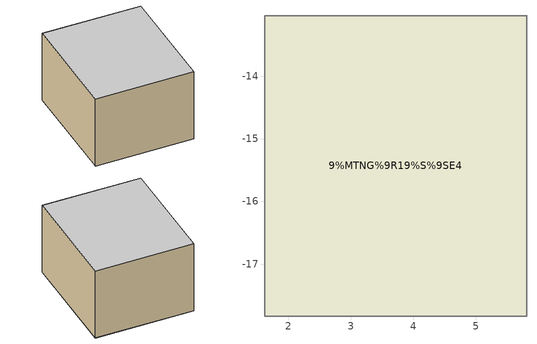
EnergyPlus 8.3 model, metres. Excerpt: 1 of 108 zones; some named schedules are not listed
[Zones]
9%MTNG%9R19%S%9SE4
 floor to OHUSupplyPlenum%OHU9 (Project Internal Floor): 5.82,-17.83 1.62,-17.83 1.62,-13.03 5.82,-13.03 z34.68
 wall to 9%MTNG%9R20%S%9SE4 (Project Partition): 5.82,-17.83 5.82,-13.03 z34.68:37.85
 wall to 9%Corridor%000%S%NONE (Project Partition): 5.82,-13.03 1.62,-13.03 1.62,-17.83 5.82,-17.83 z34.68:37.85
 ceiling to OHUReturnPlenum%OHU9 (Project Internal Floor): 1.62,-17.83 5.82,-17.83 5.82,-13.03 1.62,-13.03 z37.85
[Coil:Heating:DX:VariableRefrigerantFlow] Availability Schedule=VRFAvailSched; Gross Rated Total Cooling Capacity=autosize; Rated Air Flow Rate=autosize
Name | Cooling Capacity Ratio Modifier Function of Temperature Curve | Cooling Capacity Modifier Curve Function of Flow Fraction
9%MTNG%34910W%SE%9SE1 VRF DX Heating Coil; 9%MTNG%34910W%SE%9SE1 VRF DX Heating Coil; 9%MTNG%34910W%SE%9SE1 VRF DX Heating Coil | 9%MTNG%34910W%SE%9SE1 VRFTUHeatCapFT | 9%MTNG%34910W%SE%9SE1 VRFACCoolCapFFF
9%MTNG%9B111%SE%9SE1 VRF DX Heating Coil; 9%MTNG%9B111%SE%9SE1 VRF DX Heating Coil; 9%MTNG%9B111%SE%9SE1 VRF DX Heating Coil | 9%MTNG%9B111%SE%9SE1 VRFTUHeatCapFT | 9%MTNG%9B111%SE%9SE1 VRFACCoolCapFFF
9%MTNG%9B112%SE%9SE1 VRF DX Heating Coil; 9%MTNG%9B112%SE%9SE1 VRF DX Heating Coil | 9%MTNG%9B112%SE%9SE1 VRFTUHeatCapFT | 9%MTNG%9B112%SE%9SE1 VRFACCoolCapFFF
9%MTNG%9B9%SE%9SE1 VRF DX Heating Coil; 9%MTNG%9B9%SE%9SE1 VRF DX Heating Coil | 9%MTNG%9B9%SE%9SE1 VRFTUHeatCapFT | 9%MTNG%9B9%SE%9SE1 VRFACCoolCapFFF
9%MTNG%34910N%SE%9SE1 VRF DX Heating Coil; 9%MTNG%34910N%SE%9SE1 VRF DX Heating Coil | 9%MTNG%34910N%SE%9SE1 VRFTUHeatCapFT | 9%MTNG%34910N%SE%9SE1 VRFACCoolCapFFF
9%OA%9R10%W%9W2 VRF DX Heating Coil; 9%OA%9R10%W%9W2 VRF DX Heating Coil | 9%OA%9R10%W%9W2 VRFTUHeatCapFT | 9%OA%9R10%W%9W2 VRFACCoolCapFFF
9%A%9B10%SE%9SE1 VRF DX Heating Coil; 9%A%9B10%SE%9SE1 VRF DX Heating Coil | 9%A%9B10%SE%9SE1 VRFTUHeatCapFT | 9%A%9B10%SE%9SE1 VRFACCoolCapFFF
9%OFFICE%5623%W%9W2 VRF DX Heating Coil | 9%OFFICE%5623%W%9W2 VRFTUHeatCapFT | 9%OFFICE%5623%W%9W2 VRFACCoolCapFFF
9%OA%9R11%W%9W2 VRF DX Heating Coil | 9%OA%9R11%W%9W2 VRFTUHeatCapFT | 9%OA%9R11%W%9W2 VRFACCoolCapFFF
9%OFFICE%4523%W%9W2 VRF DX Heating Coil | 9%OFFICE%4523%W%9W2 VRFTUHeatCapFT | 9%OFFICE%4523%W%9W2 VRFACCoolCapFFF
9%ISROOM%9R13%W%9W2 VRF DX Heating Coil | 9%ISROOM%9R13%W%9W2 VRFTUHeatCapFT | 9%ISROOM%9R13%W%9W2 VRFACCoolCapFFF
9%MTNG%9R9%W%9W2 VRF DX Heating Coil | 9%MTNG%9R9%W%9W2 VRFTUHeatCapFT | 9%MTNG%9R9%W%9W2 VRFACCoolCapFFF
9%ISROOM%9R12%W%9W2 VRF DX Heating Coil | 9%ISROOM%9R12%W%9W2 VRFTUHeatCapFT | 9%ISROOM%9R12%W%9W2 VRFACCoolCapFFF
9%ISROOM%9R14%W%9W2 VRF DX Heating Coil | 9%ISROOM%9R14%W%9W2 VRFTUHeatCapFT | 9%ISROOM%9R14%W%9W2 VRFACCoolCapFFF
9%OFFICE%6723%W%9W2 VRF DX Heating Coil | 9%OFFICE%6723%W%9W2 VRFTUHeatCapFT | 9%OFFICE%6723%W%9W2 VRFACCoolCapFFF
[Curve:Linear] Minimum Value of x=1; Maximum Value of x=1.5; Minimum Curve Output=1; Input Unit Type for X=Dimensionless; Output Unit Type=Dimensionless
Name | Coefficient1 Constant | Coefficient2 x | Maximum Curve Output
9IS1 CoolingCombRatio; 9S1 CoolingCombRatio; 9NE3 CoolingCombRatio; 9S2 CoolingCombRatio; 9NE2 CoolingCombRatio; 9SW1 CoolingCombRatio; 9NE1 CoolingCombRatio; 9SE4 CoolingCombRatio; 9SE2 CoolingCombRatio; 9SE3 CoolingCombRatio; 9N1 CoolingCombRatio; 9W1 CoolingCombRatio; 9SE1 CoolingCombRatio; 9NW1 CoolingCombRatio; 9E1 CoolingCombRatio; 9NW3 CoolingCombRatio; 9NW2 CoolingCombRatio; 9SW3 CoolingCombRatio; 9SW2 CoolingCombRatio; 9N2 CoolingCombRatio; 9W2 CoolingCombRatio; 9NE4 CoolingCombRatio | 0.618055 | 0.381945 | 1.2
9IS1 HeatingCombRatio; 9S1 HeatingCombRatio; 9NE3 HeatingCombRatio; 9S2 HeatingCombRatio; 9NE2 HeatingCombRatio; 9SW1 HeatingCombRatio; 9NE1 HeatingCombRatio; 9SE4 HeatingCombRatio; 9SE2 HeatingCombRatio; 9SE3 HeatingCombRatio; 9N1 HeatingCombRatio; 9W1 HeatingCombRatio; 9SE1 HeatingCombRatio; 9NW1 HeatingCombRatio; 9E1 HeatingCombRatio; 9NW3 HeatingCombRatio; 9NW2 HeatingCombRatio; 9SW3 HeatingCombRatio; 9SW2 HeatingCombRatio; 9N2 HeatingCombRatio; 9W2 HeatingCombRatio; 9NE4 HeatingCombRatio | 0.96034 | 0.03966 | 1.023
[Curve:Quadratic]
Name | Coefficient1 Constant | Coefficient2 x | Coefficient3 x**2 | Minimum Value of x | Maximum Value of x | Input Unit Type for X | Output Unit Type | Minimum Curve Output | Maximum Curve Output
9%MTNG%9B112%SE%9SE1 VRFACCoolCapFFF; 9%OFFICE%5623%W%9W2 VRFACCoolCapFFF; 9%MTNG%9B9%SE%9SE1 VRFACCoolCapFFF; 9%OA%9R11%W%9W2 VRFACCoolCapFFF; 9%MTNG%34910N%SE%9SE1 VRFACCoolCapFFF; 9%OFFICE%4523%W%9W2 VRFACCoolCapFFF; 9%A%9B10%SE%9SE1 VRFACCoolCapFFF; 9%ISROOM%9R13%W%9W2 VRFACCoolCapFFF; 9%OFFICE%8967%N%9N2 VRFACCoolCapFFF; 9%MTNG%9R9%W%9W2 VRFACCoolCapFFF; 9%MTNG%9R4%N%9N2 VRFACCoolCapFFF; 9%ISROOM%9R12%W%9W2 VRFACCoolCapFFF; 9%OFFICE%8945%N%9N2 VRFACCoolCapFFF; 9%ISROOM%9R14%W%9W2 VRFACCoolCapFFF; 9%OFFICE%8956%N%9N2 VRFACCoolCapFFF; 9%OFFICE%6723%W%9W2 VRFACCoolCapFFF; 9%MTNG%9R8%N%9N2 VRFACCoolCapFFF; 9%OA%9R10%W%9W2 VRFACCoolCapFFF; 9%MTNG%9R7%N%9N2 VRFACCoolCapFFF; 9%OFFICE%5623%W%9W2 VRFACCoolCapFFF; 9%OFFICE%8934%NW%9NW3 VRFACCoolCapFFF; 9%OFFICE%7834%NW%9NW3 VRFACCoolCapFFF; 9%OFFICE%89232%NW%9NW3 VRFACCoolCapFFF; 9%OFFICE%89231%NW%9NW3 VRFACCoolCapFFF; 9%OFFICE%8934%NW%9NW3 VRFACCoolCapFFF; 9%OFFICE%7834%NW%9NW3 VRFACCoolCapFFF; 9%OFFICE%89232%NW%9NW3 VRFACCoolCapFFF; 9%OFFICE%89231%NW%9NW3 VRFACCoolCapFFF; 9%OFFICE%91034%NW%9NW2 VRFACCoolCapFFF; 9%OFFICE%91023%NW%9NW2 VRFACCoolCapFFF; 9%OFFICE%8967%N%9N2 VRFACCoolCapFFF; 9%OA%9R11%W%9W2 VRFACCoolCapFFF; 9%MTNG%9R4%N%9N2 VRFACCoolCapFFF; 9%HALL%6779%NONE%9E1 VRFACCoolCapFFF; 9%OFFICE%4523%W%9W2 VRFACCoolCapFFF; 9%OFFICE%8945%N%9N2 VRFACCoolCapFFF; 9%HALL%4579%NONE%9E1 VRFACCoolCapFFF; 9%ISROOM%9R13%W%9W2 VRFACCoolCapFFF; 9%OFFICE%8956%N%9N2 VRFACCoolCapFFF; 9%HALL%6779%NONE%9E1 VRFACCoolCapFFF; 9%MTNG%9R9%W%9W2 VRFACCoolCapFFF; 9%MTNG%9R8%N%9N2 VRFACCoolCapFFF; 9%HALL%4579%NONE%9E1 VRFACCoolCapFFF; 9%ISROOM%9R12%W%9W2 VRFACCoolCapFFF; 9%MTNG%9R7%N%9N2 VRFACCoolCapFFF; 9%HALL%6779%NONE%9E1 VRFACCoolCapFFF; 9%ISROOM%9R14%W%9W2 VRFACCoolCapFFF; 9%OFFICE%8967%N%9N2 VRFACCoolCapFFF; 9%HALL%4579%NONE%9E1 VRFACCoolCapFFF; 9%IS%6745%IS%9IS1 VRFACCoolCapFFF; 9%MTNG%9R4%N%9N2 VRFACCoolCapFFF; 9%OFFICE%8934%NW%9NW3 VRFACCoolCapFFF; 9%IS%6756%IS%9IS1 VRFACCoolCapFFF; 9%OFFICE%8945%N%9N2 VRFACCoolCapFFF; 9%OFFICE%7834%NW%9NW3 VRFACCoolCapFFF; 9%IS%5656%IS%9IS1 VRFACCoolCapFFF; 9%OFFICE%8956%N%9N2 VRFACCoolCapFFF; 9%OFFICE%89232%NW%9NW3 VRFACCoolCapFFF; 9%IS%4556%IS%9IS1 VRFACCoolCapFFF; 9%OFFICE%89231%NW%9NW3 VRFACCoolCapFFF; 9%OFFICE%91034%NW%9NW2 VRFACCoolCapFFF; 9%OFFICE%91023%NW%9NW2 VRFACCoolCapFFF; 9%OFFICE%91034%NW%9NW2 VRFACCoolCapFFF; 9%OFFICE%91023%NW%9NW2 VRFACCoolCapFFF; 9%OFFICE%3423%SW%9SW3 VRFACCoolCapFFF; 9%MTNG%9R16%SW%9SW3 VRFACCoolCapFFF; 9%MTNG%9R15%SW%9SW3 VRFACCoolCapFFF; 9%OFFICE%2323%SW%9SW3 VRFACCoolCapFFF; 9%OFFICE%2334%SW%9SW3 VRFACCoolCapFFF; 9%OFFICE%3423%SW%9SW3 VRFACCoolCapFFF; 9%MTNG%9R8%N%9N2 VRFACCoolCapFFF; 9%IS%6745%IS%9IS1 VRFACCoolCapFFF; 9%MTNG%9R7%N%9N2 VRFACCoolCapFFF; 9%IS%6756%IS%9IS1 VRFACCoolCapFFF; 9%MTNG%9R1%NE%9NE4 VRFACCoolCapFFF; 9%IS%5656%IS%9IS1 VRFACCoolCapFFF; 9%MTNG%9R6%N%9NE4 VRFACCoolCapFFF; 9%IS%4556%IS%9IS1 VRFACCoolCapFFF; 9%MTNG%9R5%N%9NE4 VRFACCoolCapFFF; 9%IS%6745%IS%9IS1 VRFACCoolCapFFF; 9%MTNG%9R1%NE%9NE4 VRFACCoolCapFFF; 9%IS%6756%IS%9IS1 VRFACCoolCapFFF; 9%MTNG%9R6%N%9NE4 VRFACCoolCapFFF; 9%IS%5656%IS%9IS1 VRFACCoolCapFFF; 9%MTNG%9R5%N%9NE4 VRFACCoolCapFFF; 9%IS%4556%IS%9IS1 VRFACCoolCapFFF; 9%MTNG%9R1%NE%9NE4 VRFACCoolCapFFF; 9%OFFICE%1245%S%9S1 VRFACCoolCapFFF; 9%MTNG%9R6%N%9NE4 VRFACCoolCapFFF; 9%OFFICE%1256%S%9S1 VRFACCoolCapFFF; 9%MTNG%9R16%SW%9SW3 VRFACCoolCapFFF; 9%MTNG%9R15%SW%9SW3 VRFACCoolCapFFF; 9%OFFICE%2323%SW%9SW3 VRFACCoolCapFFF; 9%OFFICE%2334%SW%9SW3 VRFACCoolCapFFF; 9%OFFICE%3423%SW%9SW3 VRFACCoolCapFFF; 9%MTNG%9R16%SW%9SW3 VRFACCoolCapFFF; 9%MTNG%9R15%SW%9SW3 VRFACCoolCapFFF; 9%OFFICE%2323%SW%9SW3 VRFACCoolCapFFF; 9%OFFICE%2334%SW%9SW3 VRFACCoolCapFFF; 9%OFFICE%1223%SW%9SW2 VRFACCoolCapFFF; 9%MTNG%9R5%N%9NE4 VRFACCoolCapFFF; 9%OFFICE%1267%S%9S1 VRFACCoolCapFFF; 9%OFFICE%1245%S%9S1 VRFACCoolCapFFF; 9%OFFICE%1256%S%9S1 VRFACCoolCapFFF; 9%OFFICE%1267%S%9S1 VRFACCoolCapFFF; 9%OFFICE%1245%S%9S1 VRFACCoolCapFFF; 9%OFFICE%1256%S%9S1 VRFACCoolCapFFF; 9%OFFICE%1267%S%9S1 VRFACCoolCapFFF; 9%OFFICE%8978%NE%9NE3 VRFACCoolCapFFF; 9%OFFICE%8989%NE%9NE3 VRFACCoolCapFFF; 9%LAN%9R3%NE%9NE3 VRFACCoolCapFFF; 9%OFFICE%1234%SW%9SW2 VRFACCoolCapFFF; 9%OFFICE%1223%SW%9SW2 VRFACCoolCapFFF; 9%OFFICE%1234%SW%9SW2 VRFACCoolCapFFF; 9%OFFICE%1223%SW%9SW2 VRFACCoolCapFFF; 9%OFFICE%1234%SW%9SW2 VRFACCoolCapFFF; 9%OFFICE%3412%SW%9SW1 VRFACCoolCapFFF; 9%MTNG%9B7%SW%9SW1 VRFACCoolCapFFF; 9%MTNG%9B8%SW%9SW1 VRFACCoolCapFFF; 9%OFFICE%2312%SW%9SW1 VRFACCoolCapFFF; 9%OFFICE%3412%SW%9SW1 VRFACCoolCapFFF; 9%MTNG%9R2%NE%9NE3 VRFACCoolCapFFF; 9%OFFICE%8978%NE%9NE3 VRFACCoolCapFFF; 9%OFFICE%8989%NE%9NE3 VRFACCoolCapFFF; 9%LAN%9R3%NE%9NE3 VRFACCoolCapFFF; 9%MTNG%9R2%NE%9NE3 VRFACCoolCapFFF; 9%OFFICE%8978%NE%9NE3 VRFACCoolCapFFF; 9%OFFICE%8989%NE%9NE3 VRFACCoolCapFFF; 9%LAN%9R3%NE%9NE3 VRFACCoolCapFFF; 9%MTNG%9R2%NE%9NE3 VRFACCoolCapFFF; 9%MTNG%9R17%S%9S2 VRFACCoolCapFFF; 9%MTNG%9B7%SW%9SW1 VRFACCoolCapFFF; 9%MTNG%9B8%SW%9SW1 VRFACCoolCapFFF; 9%OFFICE%2312%SW%9SW1 VRFACCoolCapFFF; 9%OFFICE%3412%SW%9SW1 VRFACCoolCapFFF; 9%MTNG%9B7%SW%9SW1 VRFACCoolCapFFF; 9%MTNG%9B8%SW%9SW1 VRFACCoolCapFFF; 9%OFFICE%2312%SW%9SW1 VRFACCoolCapFFF; 9%MTNG%9R19%S%9SE4 VRFACCoolCapFFF; 9%MTNG%9R20%S%9SE4 VRFACCoolCapFFF; 9%MTNG%9R24%SE%9SE4 VRFACCoolCapFFF; 9%MTNG%9R18%S%9S2 VRFACCoolCapFFF; 9%MTNG%9R21%S%9S2 VRFACCoolCapFFF; 9%OFFICE%2345%S%9S2 VRFACCoolCapFFF; 9%OFFICE%2356%S%9S2 VRFACCoolCapFFF; 9%OFFICE%2367%S%9S2 VRFACCoolCapFFF; 9%MTNG%9R17%S%9S2 VRFACCoolCapFFF; 9%MTNG%9R18%S%9S2 VRFACCoolCapFFF; 9%MTNG%9R21%S%9S2 VRFACCoolCapFFF; 9%OFFICE%2345%S%9S2 VRFACCoolCapFFF; 9%OFFICE%2356%S%9S2 VRFACCoolCapFFF; 9%MTNG%9R19%S%9SE4 VRFACCoolCapFFF; 9%MTNG%9R20%S%9SE4 VRFACCoolCapFFF; 9%MTNG%9R24%SE%9SE4 VRFACCoolCapFFF; 9%MTNG%9R19%S%9SE4 VRFACCoolCapFFF; 9%MTNG%9R20%S%9SE4 VRFACCoolCapFFF; 9%MTNG%9R24%SE%9SE4 VRFACCoolCapFFF; 9%OFFICE%2389%SE%9SE3 VRFACCoolCapFFF; 9%LAN%9R22%SE%9SE3 VRFACCoolCapFFF; 9%MTNG%9R23%SE%9SE3 VRFACCoolCapFFF; 9%OFFICE%2378%SE%9SE3 VRFACCoolCapFFF; 9%OFFICE%2367%S%9S2 VRFACCoolCapFFF; 9%MTNG%9R17%S%9S2 VRFACCoolCapFFF; 9%MTNG%9R18%S%9S2 VRFACCoolCapFFF; 9%MTNG%9R21%S%9S2 VRFACCoolCapFFF; 9%OFFICE%2345%S%9S2 VRFACCoolCapFFF; 9%OFFICE%2356%S%9S2 VRFACCoolCapFFF; 9%OFFICE%2367%S%9S2 VRFACCoolCapFFF; 9%OFFICE%91078%NE%9NE2 VRFACCoolCapFFF; 9%OFFICE%91089%NE%9NE2 VRFACCoolCapFFF; 9%OFFICE%91078%NE%9NE2 VRFACCoolCapFFF; 9%OFFICE%2389%SE%9SE3 VRFACCoolCapFFF; 9%LAN%9R22%SE%9SE3 VRFACCoolCapFFF; 9%MTNG%9R23%SE%9SE3 VRFACCoolCapFFF; 9%OFFICE%2378%SE%9SE3 VRFACCoolCapFFF; 9%OFFICE%2389%SE%9SE3 VRFACCoolCapFFF; 9%LAN%9R22%SE%9SE3 VRFACCoolCapFFF; 9%MTNG%9R23%SE%9SE3 VRFACCoolCapFFF; 9%OFFICE%2378%SE%9SE3 VRFACCoolCapFFF; 9%OFFICE%6712%W%9W1 VRFACCoolCapFFF; 9%OFFICE%5612%W%9W1 VRFACCoolCapFFF; 9%OFFICE%91089%NE%9NE2 VRFACCoolCapFFF; 9%OFFICE%91078%NE%9NE2 VRFACCoolCapFFF; 9%OFFICE%91089%NE%9NE2 VRFACCoolCapFFF; 9%MTNG%9B4%NE%9NE1 VRFACCoolCapFFF; 9%MTNG%9B3%NE%9NE1 VRFACCoolCapFFF; 9%MTNG%9B22%NE%9NE1 VRFACCoolCapFFF; 9%MTNG%9B21%NE%9NE1 VRFACCoolCapFFF; 9%OFFICE%78910%NE%9NE1 VRFACCoolCapFFF; 9%SMOKE%000%NE%9NE1 VRFACCoolCapFFF; 9%MTNG%9B4%NE%9NE1 VRFACCoolCapFFF; 9%OFFICE%4512%W%9W1 VRFACCoolCapFFF; 9%OFFICE%6712%W%9W1 VRFACCoolCapFFF; 9%OFFICE%5612%W%9W1 VRFACCoolCapFFF; 9%OFFICE%4512%W%9W1 VRFACCoolCapFFF; 9%OFFICE%6712%W%9W1 VRFACCoolCapFFF; 9%OFFICE%5612%W%9W1 VRFACCoolCapFFF; 9%OFFICE%4512%W%9W1 VRFACCoolCapFFF; 9%MTNG%9B6%NW%9NW1 VRFACCoolCapFFF; 9%A%9B5%NW%9NW1 VRFACCoolCapFFF; 9%OFFICE%8912%NW%9NW1 VRFACCoolCapFFF; 9%MTNG%9B3%NE%9NE1 VRFACCoolCapFFF; 9%MTNG%9B22%NE%9NE1 VRFACCoolCapFFF; 9%MTNG%9B21%NE%9NE1 VRFACCoolCapFFF; 9%OFFICE%78910%NE%9NE1 VRFACCoolCapFFF; 9%SMOKE%000%NE%9NE1 VRFACCoolCapFFF; 9%MTNG%9B4%NE%9NE1 VRFACCoolCapFFF; 9%MTNG%9B3%NE%9NE1 VRFACCoolCapFFF; 9%MTNG%9B22%NE%9NE1 VRFACCoolCapFFF; 9%MTNG%9B21%NE%9NE1 VRFACCoolCapFFF; 9%OFFICE%78910%NE%9NE1 VRFACCoolCapFFF; 9%OFFICE%7812%NW%9NW1 VRFACCoolCapFFF; 9%MTNG%9B6%NW%9NW1 VRFACCoolCapFFF; 9%A%9B5%NW%9NW1 VRFACCoolCapFFF; 9%OFFICE%8912%NW%9NW1 VRFACCoolCapFFF; 9%OFFICE%7812%NW%9NW1 VRFACCoolCapFFF; 9%MTNG%9B6%NW%9NW1 VRFACCoolCapFFF; 9%A%9B5%NW%9NW1 VRFACCoolCapFFF; 9%OFFICE%8912%NW%9NW1 VRFACCoolCapFFF; 9%OFFICE%7812%NW%9NW1 VRFACCoolCapFFF; 9%OFFICE%6723%W%9W2 VRFACCoolCapFFF; 9%SMOKE%000%NE%9NE1 VRFACCoolCapFFF; 9%OFFICE%1278%SE%9SE2 VRFACCoolCapFFF; 9%OFFICE%1289%SE%9SE2 VRFACCoolCapFFF; 9%OFFICE%1278%SE%9SE2 VRFACCoolCapFFF; 9%OFFICE%1289%SE%9SE2 VRFACCoolCapFFF; 9%OFFICE%1278%SE%9SE2 VRFACCoolCapFFF; 9%OFFICE%1289%SE%9SE2 VRFACCoolCapFFF; 9%OFFICE%91067%N%9N1 VRFACCoolCapFFF; 9%OFFICE%91045%N%9N1 VRFACCoolCapFFF; 9%OFFICE%91056%N%9N1 VRFACCoolCapFFF; 9%OFFICE%91067%N%9N1 VRFACCoolCapFFF; 9%OFFICE%91045%N%9N1 VRFACCoolCapFFF; 9%OFFICE%91056%N%9N1 VRFACCoolCapFFF; 9%OFFICE%91067%N%9N1 VRFACCoolCapFFF; 9%OFFICE%91045%N%9N1 VRFACCoolCapFFF; 9%OFFICE%91056%N%9N1 VRFACCoolCapFFF; 9%MTNG%34910W%SE%9SE1 VRFACCoolCapFFF; 9%MTNG%9B111%SE%9SE1 VRFACCoolCapFFF; 9%MTNG%9B112%SE%9SE1 VRFACCoolCapFFF; 9%MTNG%9B9%SE%9SE1 VRFACCoolCapFFF; 9%MTNG%34910N%SE%9SE1 VRFACCoolCapFFF; 9%OA%9R10%W%9W2 VRFACCoolCapFFF; 9%A%9B10%SE%9SE1 VRFACCoolCapFFF; 9%OFFICE%5623%W%9W2 VRFACCoolCapFFF; 9%MTNG%34910W%SE%9SE1 VRFACCoolCapFFF; 9%OA%9R11%W%9W2 VRFACCoolCapFFF; 9%MTNG%9B111%SE%9SE1 VRFACCoolCapFFF; 9%OFFICE%4523%W%9W2 VRFACCoolCapFFF; 9%MTNG%9B112%SE%9SE1 VRFACCoolCapFFF; 9%ISROOM%9R13%W%9W2 VRFACCoolCapFFF; 9%MTNG%9B9%SE%9SE1 VRFACCoolCapFFF; 9%MTNG%9R9%W%9W2 VRFACCoolCapFFF; 9%MTNG%34910N%SE%9SE1 VRFACCoolCapFFF; 9%ISROOM%9R12%W%9W2 VRFACCoolCapFFF; 9%A%9B10%SE%9SE1 VRFACCoolCapFFF; 9%ISROOM%9R14%W%9W2 VRFACCoolCapFFF; 9%MTNG%34910W%SE%9SE1 VRFACCoolCapFFF; 9%OFFICE%6723%W%9W2 VRFACCoolCapFFF; 9%MTNG%9B111%SE%9SE1 VRFACCoolCapFFF; 9%OA%9R10%W%9W2 VRFACCoolCapFFF | 0.8 | 0.2 | 0 | 0.5 | 1.5
9E1 CoolingEIRHiPLR; 9NW3 CoolingEIRHiPLR; 9NW2 CoolingEIRHiPLR; 9SW3 CoolingEIRHiPLR; 9SW2 CoolingEIRHiPLR; 9SW1 CoolingEIRHiPLR; 9SE4 CoolingEIRHiPLR; 9SE3 CoolingEIRHiPLR; 9W1 CoolingEIRHiPLR; 9NW1 CoolingEIRHiPLR; 9W2 CoolingEIRHiPLR; 9IS1 CoolingEIRHiPLR; 9S1 CoolingEIRHiPLR; 9NE3 CoolingEIRHiPLR; 9S2 CoolingEIRHiPLR; 9NE2 CoolingEIRHiPLR; 9NE1 CoolingEIRHiPLR; 9SE2 CoolingEIRHiPLR; 9N1 CoolingEIRHiPLR; 9SE1 CoolingEIRHiPLR; 9N2 CoolingEIRHiPLR; 9NE4 CoolingEIRHiPLR | 1 | 0 | 0 | 1 | 1.5 | Dimensionless | Dimensionless
9E1 VRFCPLFFPLR; 9NW3 VRFCPLFFPLR; 9NW2 VRFCPLFFPLR; 9SW3 VRFCPLFFPLR; 9SW2 VRFCPLFFPLR; 9SW1 VRFCPLFFPLR; 9SE4 VRFCPLFFPLR; 9SE3 VRFCPLFFPLR; 9W1 VRFCPLFFPLR; 9NW1 VRFCPLFFPLR; 9W2 VRFCPLFFPLR; 9IS1 VRFCPLFFPLR; 9S1 VRFCPLFFPLR; 9NE3 VRFCPLFFPLR; 9S2 VRFCPLFFPLR; 9NE2 VRFCPLFFPLR; 9NE1 VRFCPLFFPLR; 9SE2 VRFCPLFFPLR; 9N1 VRFCPLFFPLR; 9SE1 VRFCPLFFPLR; 9N2 VRFCPLFFPLR; 9NE4 VRFCPLFFPLR | 0.85 | 0.15 | 0 | 0 | 1 | Dimensionless | Dimensionless | 0.85 | 1
9E1 HeatingEIRHiPLR; 9NW3 HeatingEIRHiPLR; 9NW2 HeatingEIRHiPLR; 9SW3 HeatingEIRHiPLR; 9SW2 HeatingEIRHiPLR; 9SW1 HeatingEIRHiPLR; 9SE4 HeatingEIRHiPLR; 9SE3 HeatingEIRHiPLR; 9W1 HeatingEIRHiPLR; 9NW1 HeatingEIRHiPLR; 9W2 HeatingEIRHiPLR; 9IS1 HeatingEIRHiPLR; 9S1 HeatingEIRHiPLR; 9NE3 HeatingEIRHiPLR; 9S2 HeatingEIRHiPLR; 9NE2 HeatingEIRHiPLR; 9NE1 HeatingEIRHiPLR; 9SE2 HeatingEIRHiPLR; 9N1 HeatingEIRHiPLR; 9SE1 HeatingEIRHiPLR; 9N2 HeatingEIRHiPLR; 9NE4 HeatingEIRHiPLR | 2.42944 | -2.23589 | 0.806452 | 1 | 1.5 | Dimensionless | Dimensionless
[Curve:Cubic]
Name | Coefficient1 Constant | Coefficient2 x | Coefficient3 x**2 | Coefficient3 x**3 | Minimum Value of x | Maximum Value of x | Minimum Curve Output | Maximum Curve Output | Input Unit Type for X | Output Unit Type
9%HALL%6779%NONE%9E1 VRFTUCoolCapFT; 9%HALL%4579%NONE%9E1 VRFTUCoolCapFT; 9%HALL%6779%NONE%9E1 VRFTUCoolCapFT; 9%HALL%4579%NONE%9E1 VRFTUCoolCapFT; 9%HALL%6779%NONE%9E1 VRFTUCoolCapFT; 9%MTNG%9R8%N%9N2 VRFTUCoolCapFT; 9%MTNG%9R7%N%9N2 VRFTUCoolCapFT; 9%MTNG%9R1%NE%9NE4 VRFTUCoolCapFT; 9%MTNG%9R6%N%9NE4 VRFTUCoolCapFT; 9%MTNG%9R5%N%9NE4 VRFTUCoolCapFT; 9%MTNG%9R1%NE%9NE4 VRFTUCoolCapFT; 9%MTNG%9R6%N%9NE4 VRFTUCoolCapFT; 9%MTNG%9R5%N%9NE4 VRFTUCoolCapFT; 9%MTNG%9R1%NE%9NE4 VRFTUCoolCapFT; 9%MTNG%9R6%N%9NE4 VRFTUCoolCapFT; 9%MTNG%9R5%N%9NE4 VRFTUCoolCapFT; 9%SMOKE%000%NE%9NE1 VRFTUCoolCapFT; 9%OFFICE%1278%SE%9SE2 VRFTUCoolCapFT; 9%OFFICE%1289%SE%9SE2 VRFTUCoolCapFT; 9%OFFICE%1278%SE%9SE2 VRFTUCoolCapFT; 9%OFFICE%1289%SE%9SE2 VRFTUCoolCapFT; 9%OFFICE%1278%SE%9SE2 VRFTUCoolCapFT; 9%OFFICE%1289%SE%9SE2 VRFTUCoolCapFT; 9%OFFICE%91067%N%9N1 VRFTUCoolCapFT; 9%OFFICE%91045%N%9N1 VRFTUCoolCapFT; 9%OFFICE%91056%N%9N1 VRFTUCoolCapFT; 9%OFFICE%91067%N%9N1 VRFTUCoolCapFT; 9%MTNG%9R2%NE%9NE3 VRFTUCoolCapFT; 9%OFFICE%91045%N%9N1 VRFTUCoolCapFT; 9%OFFICE%8978%NE%9NE3 VRFTUCoolCapFT; 9%OFFICE%91056%N%9N1 VRFTUCoolCapFT; 9%OFFICE%8989%NE%9NE3 VRFTUCoolCapFT; 9%OFFICE%91067%N%9N1 VRFTUCoolCapFT; 9%LAN%9R3%NE%9NE3 VRFTUCoolCapFT; 9%OFFICE%91045%N%9N1 VRFTUCoolCapFT; 9%MTNG%9R2%NE%9NE3 VRFTUCoolCapFT; 9%OFFICE%91056%N%9N1 VRFTUCoolCapFT; 9%OFFICE%8978%NE%9NE3 VRFTUCoolCapFT; 9%MTNG%34910W%SE%9SE1 VRFTUCoolCapFT; 9%OFFICE%8989%NE%9NE3 VRFTUCoolCapFT; 9%MTNG%9B111%SE%9SE1 VRFTUCoolCapFT; 9%LAN%9R3%NE%9NE3 VRFTUCoolCapFT; 9%MTNG%9B112%SE%9SE1 VRFTUCoolCapFT; 9%MTNG%9R2%NE%9NE3 VRFTUCoolCapFT; 9%MTNG%9B9%SE%9SE1 VRFTUCoolCapFT; 9%MTNG%9R17%S%9S2 VRFTUCoolCapFT; 9%MTNG%34910N%SE%9SE1 VRFTUCoolCapFT; 9%MTNG%9R18%S%9S2 VRFTUCoolCapFT; 9%OA%9R10%W%9W2 VRFTUCoolCapFT; 9%A%9B10%SE%9SE1 VRFTUCoolCapFT; 9%MTNG%9R21%S%9S2 VRFTUCoolCapFT; 9%OFFICE%5623%W%9W2 VRFTUCoolCapFT; 9%MTNG%34910W%SE%9SE1 VRFTUCoolCapFT; 9%OFFICE%2345%S%9S2 VRFTUCoolCapFT; 9%OA%9R11%W%9W2 VRFTUCoolCapFT; 9%MTNG%9B111%SE%9SE1 VRFTUCoolCapFT; 9%OFFICE%2356%S%9S2 VRFTUCoolCapFT; 9%OFFICE%4523%W%9W2 VRFTUCoolCapFT; 9%MTNG%9B112%SE%9SE1 VRFTUCoolCapFT; 9%OFFICE%2367%S%9S2 VRFTUCoolCapFT; 9%ISROOM%9R13%W%9W2 VRFTUCoolCapFT; 9%MTNG%9B9%SE%9SE1 VRFTUCoolCapFT; 9%MTNG%9R17%S%9S2 VRFTUCoolCapFT; 9%MTNG%9R9%W%9W2 VRFTUCoolCapFT; 9%MTNG%34910N%SE%9SE1 VRFTUCoolCapFT; 9%MTNG%9R18%S%9S2 VRFTUCoolCapFT; 9%ISROOM%9R12%W%9W2 VRFTUCoolCapFT; 9%A%9B10%SE%9SE1 VRFTUCoolCapFT; 9%MTNG%9R21%S%9S2 VRFTUCoolCapFT; 9%ISROOM%9R14%W%9W2 VRFTUCoolCapFT; 9%MTNG%34910W%SE%9SE1 VRFTUCoolCapFT; 9%OFFICE%2345%S%9S2 VRFTUCoolCapFT; 9%OFFICE%6723%W%9W2 VRFTUCoolCapFT; 9%MTNG%9B111%SE%9SE1 VRFTUCoolCapFT; 9%OFFICE%2356%S%9S2 VRFTUCoolCapFT; 9%OA%9R10%W%9W2 VRFTUCoolCapFT; 9%MTNG%9B112%SE%9SE1 VRFTUCoolCapFT; 9%OFFICE%2367%S%9S2 VRFTUCoolCapFT; 9%OFFICE%5623%W%9W2 VRFTUCoolCapFT; 9%MTNG%9B9%SE%9SE1 VRFTUCoolCapFT; 9%MTNG%9B7%SW%9SW1 VRFTUCoolCapFT; 9%MTNG%9R17%S%9S2 VRFTUCoolCapFT; 9%OA%9R11%W%9W2 VRFTUCoolCapFT; 9%MTNG%34910N%SE%9SE1 VRFTUCoolCapFT; 9%MTNG%9B8%SW%9SW1 VRFTUCoolCapFT; 9%MTNG%9R18%S%9S2 VRFTUCoolCapFT; 9%OFFICE%4523%W%9W2 VRFTUCoolCapFT; 9%A%9B10%SE%9SE1 VRFTUCoolCapFT; 9%OFFICE%2312%SW%9SW1 VRFTUCoolCapFT; 9%MTNG%9R21%S%9S2 VRFTUCoolCapFT; 9%ISROOM%9R13%W%9W2 VRFTUCoolCapFT; 9%OFFICE%8967%N%9N2 VRFTUCoolCapFT; 9%OFFICE%3412%SW%9SW1 VRFTUCoolCapFT; 9%OFFICE%2345%S%9S2 VRFTUCoolCapFT; 9%MTNG%9R9%W%9W2 VRFTUCoolCapFT; 9%MTNG%9B7%SW%9SW1 VRFTUCoolCapFT; 9%MTNG%9R4%N%9N2 VRFTUCoolCapFT; 9%OFFICE%2356%S%9S2 VRFTUCoolCapFT; 9%ISROOM%9R12%W%9W2 VRFTUCoolCapFT; 9%OFFICE%8945%N%9N2 VRFTUCoolCapFT; 9%MTNG%9B8%SW%9SW1 VRFTUCoolCapFT; 9%OFFICE%2367%S%9S2 VRFTUCoolCapFT; 9%ISROOM%9R14%W%9W2 VRFTUCoolCapFT; 9%OFFICE%8956%N%9N2 VRFTUCoolCapFT; 9%OFFICE%2312%SW%9SW1 VRFTUCoolCapFT; 9%OFFICE%91078%NE%9NE2 VRFTUCoolCapFT; 9%OFFICE%6723%W%9W2 VRFTUCoolCapFT; 9%MTNG%9R8%N%9N2 VRFTUCoolCapFT; 9%MTNG%9R19%S%9SE4 VRFTUCoolCapFT; 9%OFFICE%91089%NE%9NE2 VRFTUCoolCapFT; 9%OA%9R10%W%9W2 VRFTUCoolCapFT; 9%MTNG%9R7%N%9N2 VRFTUCoolCapFT; 9%MTNG%9R20%S%9SE4 VRFTUCoolCapFT; 9%OFFICE%91078%NE%9NE2 VRFTUCoolCapFT; 9%OFFICE%5623%W%9W2 VRFTUCoolCapFT; 9%MTNG%9R24%SE%9SE4 VRFTUCoolCapFT; 9%HALL%4579%NONE%9E1 VRFTUCoolCapFT; 9%OFFICE%8934%NW%9NW3 VRFTUCoolCapFT; 9%OFFICE%7834%NW%9NW3 VRFTUCoolCapFT; 9%OFFICE%89232%NW%9NW3 VRFTUCoolCapFT; 9%OFFICE%89231%NW%9NW3 VRFTUCoolCapFT; 9%OFFICE%8967%N%9N2 VRFTUCoolCapFT; 9%OFFICE%91089%NE%9NE2 VRFTUCoolCapFT; 9%OA%9R11%W%9W2 VRFTUCoolCapFT; 9%MTNG%9R4%N%9N2 VRFTUCoolCapFT; 9%MTNG%9R19%S%9SE4 VRFTUCoolCapFT; 9%OFFICE%91078%NE%9NE2 VRFTUCoolCapFT; 9%OFFICE%4523%W%9W2 VRFTUCoolCapFT; 9%OFFICE%8945%N%9N2 VRFTUCoolCapFT; 9%MTNG%9R20%S%9SE4 VRFTUCoolCapFT; 9%OFFICE%91089%NE%9NE2 VRFTUCoolCapFT; 9%ISROOM%9R13%W%9W2 VRFTUCoolCapFT; 9%OFFICE%8956%N%9N2 VRFTUCoolCapFT; 9%MTNG%9R24%SE%9SE4 VRFTUCoolCapFT; 9%MTNG%9B4%NE%9NE1 VRFTUCoolCapFT; 9%MTNG%9R9%W%9W2 VRFTUCoolCapFT; 9%MTNG%9R8%N%9N2 VRFTUCoolCapFT; 9%MTNG%9R19%S%9SE4 VRFTUCoolCapFT; 9%MTNG%9B3%NE%9NE1 VRFTUCoolCapFT; 9%ISROOM%9R12%W%9W2 VRFTUCoolCapFT; 9%MTNG%9R20%S%9SE4 VRFTUCoolCapFT; 9%OFFICE%8934%NW%9NW3 VRFTUCoolCapFT; 9%OFFICE%7834%NW%9NW3 VRFTUCoolCapFT; 9%OFFICE%89232%NW%9NW3 VRFTUCoolCapFT; 9%OFFICE%89231%NW%9NW3 VRFTUCoolCapFT; 9%OFFICE%8934%NW%9NW3 VRFTUCoolCapFT; 9%MTNG%9R7%N%9N2 VRFTUCoolCapFT; 9%MTNG%9B22%NE%9NE1 VRFTUCoolCapFT; 9%ISROOM%9R14%W%9W2 VRFTUCoolCapFT; 9%OFFICE%8967%N%9N2 VRFTUCoolCapFT; 9%MTNG%9R24%SE%9SE4 VRFTUCoolCapFT; 9%MTNG%9B21%NE%9NE1 VRFTUCoolCapFT; 9%IS%6745%IS%9IS1 VRFTUCoolCapFT; 9%MTNG%9R4%N%9N2 VRFTUCoolCapFT; 9%OFFICE%2389%SE%9SE3 VRFTUCoolCapFT; 9%OFFICE%78910%NE%9NE1 VRFTUCoolCapFT; 9%IS%6756%IS%9IS1 VRFTUCoolCapFT; 9%OFFICE%8945%N%9N2 VRFTUCoolCapFT; 9%LAN%9R22%SE%9SE3 VRFTUCoolCapFT; 9%SMOKE%000%NE%9NE1 VRFTUCoolCapFT; 9%IS%5656%IS%9IS1 VRFTUCoolCapFT; 9%OFFICE%8956%N%9N2 VRFTUCoolCapFT; 9%MTNG%9R23%SE%9SE3 VRFTUCoolCapFT; 9%MTNG%9B4%NE%9NE1 VRFTUCoolCapFT; 9%IS%4556%IS%9IS1 VRFTUCoolCapFT; 9%OFFICE%2378%SE%9SE3 VRFTUCoolCapFT; 9%OFFICE%7834%NW%9NW3 VRFTUCoolCapFT; 9%OFFICE%89232%NW%9NW3 VRFTUCoolCapFT; 9%OFFICE%89231%NW%9NW3 VRFTUCoolCapFT; 9%OFFICE%91034%NW%9NW2 VRFTUCoolCapFT; 9%OFFICE%91023%NW%9NW2 VRFTUCoolCapFT; 9%MTNG%9B3%NE%9NE1 VRFTUCoolCapFT; 9%IS%6745%IS%9IS1 VRFTUCoolCapFT; 9%OFFICE%2389%SE%9SE3 VRFTUCoolCapFT; 9%MTNG%9B22%NE%9NE1 VRFTUCoolCapFT; 9%IS%6756%IS%9IS1 VRFTUCoolCapFT; 9%LAN%9R22%SE%9SE3 VRFTUCoolCapFT; 9%MTNG%9B21%NE%9NE1 VRFTUCoolCapFT; 9%IS%5656%IS%9IS1 VRFTUCoolCapFT; 9%MTNG%9R23%SE%9SE3 VRFTUCoolCapFT; 9%OFFICE%78910%NE%9NE1 VRFTUCoolCapFT; 9%IS%4556%IS%9IS1 VRFTUCoolCapFT; 9%OFFICE%2378%SE%9SE3 VRFTUCoolCapFT; 9%SMOKE%000%NE%9NE1 VRFTUCoolCapFT | 0.504547 | 0.0288891 | -1.08194e-05 | 1.01359e-05 | 0 | 50 | 0.5 | 1.5 | Temperature | Dimensionless
9%HALL%6779%NONE%9E1 VRFTUHeatCapFT; 9%HALL%4579%NONE%9E1 VRFTUHeatCapFT; 9%HALL%6779%NONE%9E1 VRFTUHeatCapFT; 9%HALL%4579%NONE%9E1 VRFTUHeatCapFT; 9%HALL%6779%NONE%9E1 VRFTUHeatCapFT; 9%MTNG%9R8%N%9N2 VRFTUHeatCapFT; 9%MTNG%9R7%N%9N2 VRFTUHeatCapFT; 9%MTNG%9R1%NE%9NE4 VRFTUHeatCapFT; 9%MTNG%9R6%N%9NE4 VRFTUHeatCapFT; 9%MTNG%9R5%N%9NE4 VRFTUHeatCapFT; 9%MTNG%9R1%NE%9NE4 VRFTUHeatCapFT; 9%MTNG%9R6%N%9NE4 VRFTUHeatCapFT; 9%MTNG%9R5%N%9NE4 VRFTUHeatCapFT; 9%MTNG%9R1%NE%9NE4 VRFTUHeatCapFT; 9%MTNG%9R6%N%9NE4 VRFTUHeatCapFT; 9%MTNG%9R5%N%9NE4 VRFTUHeatCapFT; 9%SMOKE%000%NE%9NE1 VRFTUHeatCapFT; 9%OFFICE%1278%SE%9SE2 VRFTUHeatCapFT; 9%OFFICE%1289%SE%9SE2 VRFTUHeatCapFT; 9%OFFICE%1278%SE%9SE2 VRFTUHeatCapFT; 9%OFFICE%1289%SE%9SE2 VRFTUHeatCapFT; 9%OFFICE%1278%SE%9SE2 VRFTUHeatCapFT; 9%OFFICE%1289%SE%9SE2 VRFTUHeatCapFT; 9%OFFICE%91067%N%9N1 VRFTUHeatCapFT; 9%OFFICE%91045%N%9N1 VRFTUHeatCapFT; 9%OFFICE%91056%N%9N1 VRFTUHeatCapFT; 9%OFFICE%91067%N%9N1 VRFTUHeatCapFT; 9%MTNG%9R2%NE%9NE3 VRFTUHeatCapFT; 9%OFFICE%91045%N%9N1 VRFTUHeatCapFT; 9%OFFICE%8978%NE%9NE3 VRFTUHeatCapFT; 9%OFFICE%91056%N%9N1 VRFTUHeatCapFT; 9%OFFICE%8989%NE%9NE3 VRFTUHeatCapFT; 9%OFFICE%91067%N%9N1 VRFTUHeatCapFT; 9%LAN%9R3%NE%9NE3 VRFTUHeatCapFT; 9%OFFICE%91045%N%9N1 VRFTUHeatCapFT; 9%MTNG%9R2%NE%9NE3 VRFTUHeatCapFT; 9%OFFICE%91056%N%9N1 VRFTUHeatCapFT; 9%OFFICE%8978%NE%9NE3 VRFTUHeatCapFT; 9%MTNG%34910W%SE%9SE1 VRFTUHeatCapFT; 9%OFFICE%8989%NE%9NE3 VRFTUHeatCapFT; 9%MTNG%9B111%SE%9SE1 VRFTUHeatCapFT; 9%LAN%9R3%NE%9NE3 VRFTUHeatCapFT; 9%MTNG%9B112%SE%9SE1 VRFTUHeatCapFT; 9%MTNG%9R2%NE%9NE3 VRFTUHeatCapFT; 9%MTNG%9B9%SE%9SE1 VRFTUHeatCapFT; 9%MTNG%9R17%S%9S2 VRFTUHeatCapFT; 9%MTNG%34910N%SE%9SE1 VRFTUHeatCapFT; 9%MTNG%9R18%S%9S2 VRFTUHeatCapFT; 9%OA%9R10%W%9W2 VRFTUHeatCapFT; 9%A%9B10%SE%9SE1 VRFTUHeatCapFT; 9%MTNG%9R21%S%9S2 VRFTUHeatCapFT; 9%OFFICE%5623%W%9W2 VRFTUHeatCapFT; 9%MTNG%34910W%SE%9SE1 VRFTUHeatCapFT; 9%OFFICE%2345%S%9S2 VRFTUHeatCapFT; 9%OA%9R11%W%9W2 VRFTUHeatCapFT; 9%MTNG%9B111%SE%9SE1 VRFTUHeatCapFT; 9%OFFICE%2356%S%9S2 VRFTUHeatCapFT; 9%OFFICE%4523%W%9W2 VRFTUHeatCapFT; 9%MTNG%9B112%SE%9SE1 VRFTUHeatCapFT; 9%OFFICE%2367%S%9S2 VRFTUHeatCapFT; 9%ISROOM%9R13%W%9W2 VRFTUHeatCapFT; 9%MTNG%9B9%SE%9SE1 VRFTUHeatCapFT; 9%MTNG%9R17%S%9S2 VRFTUHeatCapFT; 9%MTNG%9R9%W%9W2 VRFTUHeatCapFT; 9%MTNG%34910N%SE%9SE1 VRFTUHeatCapFT; 9%MTNG%9R18%S%9S2 VRFTUHeatCapFT; 9%ISROOM%9R12%W%9W2 VRFTUHeatCapFT; 9%A%9B10%SE%9SE1 VRFTUHeatCapFT; 9%MTNG%9R21%S%9S2 VRFTUHeatCapFT; 9%ISROOM%9R14%W%9W2 VRFTUHeatCapFT; 9%MTNG%34910W%SE%9SE1 VRFTUHeatCapFT; 9%OFFICE%2345%S%9S2 VRFTUHeatCapFT; 9%OFFICE%6723%W%9W2 VRFTUHeatCapFT; 9%MTNG%9B111%SE%9SE1 VRFTUHeatCapFT; 9%OFFICE%2356%S%9S2 VRFTUHeatCapFT; 9%OA%9R10%W%9W2 VRFTUHeatCapFT; 9%MTNG%9B112%SE%9SE1 VRFTUHeatCapFT; 9%OFFICE%2367%S%9S2 VRFTUHeatCapFT; 9%OFFICE%5623%W%9W2 VRFTUHeatCapFT; 9%MTNG%9B9%SE%9SE1 VRFTUHeatCapFT; 9%MTNG%9B7%SW%9SW1 VRFTUHeatCapFT; 9%MTNG%9R17%S%9S2 VRFTUHeatCapFT; 9%OA%9R11%W%9W2 VRFTUHeatCapFT; 9%MTNG%34910N%SE%9SE1 VRFTUHeatCapFT; 9%MTNG%9B8%SW%9SW1 VRFTUHeatCapFT; 9%MTNG%9R18%S%9S2 VRFTUHeatCapFT; 9%OFFICE%4523%W%9W2 VRFTUHeatCapFT; 9%A%9B10%SE%9SE1 VRFTUHeatCapFT; 9%OFFICE%2312%SW%9SW1 VRFTUHeatCapFT; 9%MTNG%9R21%S%9S2 VRFTUHeatCapFT; 9%ISROOM%9R13%W%9W2 VRFTUHeatCapFT; 9%OFFICE%8967%N%9N2 VRFTUHeatCapFT; 9%OFFICE%3412%SW%9SW1 VRFTUHeatCapFT; 9%OFFICE%2345%S%9S2 VRFTUHeatCapFT; 9%MTNG%9R9%W%9W2 VRFTUHeatCapFT; 9%MTNG%9B7%SW%9SW1 VRFTUHeatCapFT; 9%MTNG%9R4%N%9N2 VRFTUHeatCapFT; 9%OFFICE%2356%S%9S2 VRFTUHeatCapFT; 9%ISROOM%9R12%W%9W2 VRFTUHeatCapFT; 9%OFFICE%8945%N%9N2 VRFTUHeatCapFT; 9%MTNG%9B8%SW%9SW1 VRFTUHeatCapFT; 9%OFFICE%2367%S%9S2 VRFTUHeatCapFT; 9%ISROOM%9R14%W%9W2 VRFTUHeatCapFT; 9%OFFICE%8956%N%9N2 VRFTUHeatCapFT; 9%OFFICE%2312%SW%9SW1 VRFTUHeatCapFT; 9%OFFICE%91078%NE%9NE2 VRFTUHeatCapFT; 9%OFFICE%6723%W%9W2 VRFTUHeatCapFT; 9%MTNG%9R8%N%9N2 VRFTUHeatCapFT; 9%MTNG%9R19%S%9SE4 VRFTUHeatCapFT; 9%OFFICE%91089%NE%9NE2 VRFTUHeatCapFT; 9%OA%9R10%W%9W2 VRFTUHeatCapFT; 9%MTNG%9R7%N%9N2 VRFTUHeatCapFT; 9%MTNG%9R20%S%9SE4 VRFTUHeatCapFT; 9%OFFICE%91078%NE%9NE2 VRFTUHeatCapFT; 9%OFFICE%5623%W%9W2 VRFTUHeatCapFT; 9%MTNG%9R24%SE%9SE4 VRFTUHeatCapFT; 9%HALL%4579%NONE%9E1 VRFTUHeatCapFT; 9%OFFICE%8934%NW%9NW3 VRFTUHeatCapFT; 9%OFFICE%7834%NW%9NW3 VRFTUHeatCapFT; 9%OFFICE%89232%NW%9NW3 VRFTUHeatCapFT; 9%OFFICE%89231%NW%9NW3 VRFTUHeatCapFT; 9%OFFICE%8967%N%9N2 VRFTUHeatCapFT; 9%OFFICE%91089%NE%9NE2 VRFTUHeatCapFT; 9%OA%9R11%W%9W2 VRFTUHeatCapFT; 9%MTNG%9R4%N%9N2 VRFTUHeatCapFT; 9%MTNG%9R19%S%9SE4 VRFTUHeatCapFT; 9%OFFICE%91078%NE%9NE2 VRFTUHeatCapFT; 9%OFFICE%4523%W%9W2 VRFTUHeatCapFT; 9%OFFICE%8945%N%9N2 VRFTUHeatCapFT; 9%MTNG%9R20%S%9SE4 VRFTUHeatCapFT; 9%OFFICE%91089%NE%9NE2 VRFTUHeatCapFT; 9%ISROOM%9R13%W%9W2 VRFTUHeatCapFT; 9%OFFICE%8956%N%9N2 VRFTUHeatCapFT; 9%MTNG%9R24%SE%9SE4 VRFTUHeatCapFT; 9%MTNG%9B4%NE%9NE1 VRFTUHeatCapFT; 9%MTNG%9R9%W%9W2 VRFTUHeatCapFT; 9%MTNG%9R8%N%9N2 VRFTUHeatCapFT; 9%MTNG%9R19%S%9SE4 VRFTUHeatCapFT; 9%MTNG%9B3%NE%9NE1 VRFTUHeatCapFT; 9%ISROOM%9R12%W%9W2 VRFTUHeatCapFT; 9%MTNG%9R20%S%9SE4 VRFTUHeatCapFT; 9%OFFICE%8934%NW%9NW3 VRFTUHeatCapFT; 9%OFFICE%7834%NW%9NW3 VRFTUHeatCapFT; 9%OFFICE%89232%NW%9NW3 VRFTUHeatCapFT; 9%OFFICE%89231%NW%9NW3 VRFTUHeatCapFT; 9%OFFICE%8934%NW%9NW3 VRFTUHeatCapFT; 9%MTNG%9R7%N%9N2 VRFTUHeatCapFT; 9%MTNG%9B22%NE%9NE1 VRFTUHeatCapFT; 9%ISROOM%9R14%W%9W2 VRFTUHeatCapFT; 9%OFFICE%8967%N%9N2 VRFTUHeatCapFT; 9%MTNG%9R24%SE%9SE4 VRFTUHeatCapFT; 9%MTNG%9B21%NE%9NE1 VRFTUHeatCapFT; 9%IS%6745%IS%9IS1 VRFTUHeatCapFT; 9%MTNG%9R4%N%9N2 VRFTUHeatCapFT; 9%OFFICE%2389%SE%9SE3 VRFTUHeatCapFT; 9%OFFICE%78910%NE%9NE1 VRFTUHeatCapFT; 9%IS%6756%IS%9IS1 VRFTUHeatCapFT; 9%OFFICE%8945%N%9N2 VRFTUHeatCapFT; 9%LAN%9R22%SE%9SE3 VRFTUHeatCapFT; 9%SMOKE%000%NE%9NE1 VRFTUHeatCapFT; 9%IS%5656%IS%9IS1 VRFTUHeatCapFT; 9%OFFICE%8956%N%9N2 VRFTUHeatCapFT; 9%MTNG%9R23%SE%9SE3 VRFTUHeatCapFT; 9%MTNG%9B4%NE%9NE1 VRFTUHeatCapFT; 9%IS%4556%IS%9IS1 VRFTUHeatCapFT; 9%OFFICE%2378%SE%9SE3 VRFTUHeatCapFT; 9%OFFICE%7834%NW%9NW3 VRFTUHeatCapFT; 9%OFFICE%89232%NW%9NW3 VRFTUHeatCapFT; 9%OFFICE%89231%NW%9NW3 VRFTUHeatCapFT; 9%OFFICE%91034%NW%9NW2 VRFTUHeatCapFT; 9%OFFICE%91023%NW%9NW2 VRFTUHeatCapFT; 9%MTNG%9B3%NE%9NE1 VRFTUHeatCapFT; 9%IS%6745%IS%9IS1 VRFTUHeatCapFT; 9%OFFICE%2389%SE%9SE3 VRFTUHeatCapFT; 9%MTNG%9B22%NE%9NE1 VRFTUHeatCapFT; 9%IS%6756%IS%9IS1 VRFTUHeatCapFT; 9%LAN%9R22%SE%9SE3 VRFTUHeatCapFT; 9%MTNG%9B21%NE%9NE1 VRFTUHeatCapFT; 9%IS%5656%IS%9IS1 VRFTUHeatCapFT; 9%MTNG%9R23%SE%9SE3 VRFTUHeatCapFT; 9%OFFICE%78910%NE%9NE1 VRFTUHeatCapFT; 9%IS%4556%IS%9IS1 VRFTUHeatCapFT; 9%OFFICE%2378%SE%9SE3 VRFTUHeatCapFT | -0.390709 | 0.261815 | -0.0130432 | 0.000178132 | 0 | 50 | 0.5 | 1.5 | Temperature | Dimensionless
9NE3 VRFCoolCapFTBoundary; 9S2 VRFCoolCapFTBoundary; 9NE2 VRFCoolCapFTBoundary; 9NE1 VRFCoolCapFTBoundary; 9SE2 VRFCoolCapFTBoundary; 9N1 VRFCoolCapFTBoundary; 9SE1 VRFCoolCapFTBoundary; 9N2 VRFCoolCapFTBoundary; 9E1 VRFCoolCapFTBoundary; 9NE4 VRFCoolCapFTBoundary; 9NW3 VRFCoolCapFTBoundary; 9NW2 VRFCoolCapFTBoundary; 9SW3 VRFCoolCapFTBoundary; 9SW2 VRFCoolCapFTBoundary; 9SW1 VRFCoolCapFTBoundary; 9SE4 VRFCoolCapFTBoundary; 9SE3 VRFCoolCapFTBoundary; 9W1 VRFCoolCapFTBoundary; 9NW1 VRFCoolCapFTBoundary; 9W2 VRFCoolCapFTBoundary; 9IS1 VRFCoolCapFTBoundary; 9S1 VRFCoolCapFTBoundary | 25.7347 | -0.0315004 | -0.014166 | 0 | 11 | 30 |  |  | Temperature | Temperature
9NE3 VRFCoolEIRFTBoundary; 9S2 VRFCoolEIRFTBoundary; 9NE2 VRFCoolEIRFTBoundary; 9NE1 VRFCoolEIRFTBoundary; 9SE2 VRFCoolEIRFTBoundary; 9N1 VRFCoolEIRFTBoundary; 9SE1 VRFCoolEIRFTBoundary; 9N2 VRFCoolEIRFTBoundary; 9E1 VRFCoolEIRFTBoundary; 9NE4 VRFCoolEIRFTBoundary; 9NW3 VRFCoolEIRFTBoundary; 9NW2 VRFCoolEIRFTBoundary; 9SW3 VRFCoolEIRFTBoundary; 9SW2 VRFCoolEIRFTBoundary; 9SW1 VRFCoolEIRFTBoundary; 9SE4 VRFCoolEIRFTBoundary; 9SE3 VRFCoolEIRFTBoundary; 9W1 VRFCoolEIRFTBoundary; 9NW1 VRFCoolEIRFTBoundary; 9W2 VRFCoolEIRFTBoundary; 9IS1 VRFCoolEIRFTBoundary; 9S1 VRFCoolEIRFTBoundary | 25.7347 | -0.0315004 | -0.014166 | 0 | 15 | 24 |  |  | Temperature | Temperature
9NE3 CoolingEIRLowPLR; 9S2 CoolingEIRLowPLR; 9NE2 CoolingEIRLowPLR; 9NE1 CoolingEIRLowPLR; 9SE2 CoolingEIRLowPLR; 9N1 CoolingEIRLowPLR; 9SE1 CoolingEIRLowPLR; 9N2 CoolingEIRLowPLR; 9E1 CoolingEIRLowPLR; 9NE4 CoolingEIRLowPLR; 9NW3 CoolingEIRLowPLR; 9NW2 CoolingEIRLowPLR; 9SW3 CoolingEIRLowPLR; 9SW2 CoolingEIRLowPLR; 9SW1 CoolingEIRLowPLR; 9SE4 CoolingEIRLowPLR; 9SE3 CoolingEIRLowPLR; 9W1 CoolingEIRLowPLR; 9NW1 CoolingEIRLowPLR; 9W2 CoolingEIRLowPLR; 9IS1 CoolingEIRLowPLR; 9S1 CoolingEIRLowPLR | 0.462812 | -1.04024 | 2.17491 | -0.597482 | 0 | 1 |  |  | Dimensionless | Dimensionless
9NE3 VRFHeatCapFTBoundary; 9S2 VRFHeatCapFTBoundary; 9NE2 VRFHeatCapFTBoundary; 9NE1 VRFHeatCapFTBoundary; 9SE2 VRFHeatCapFTBoundary; 9N1 VRFHeatCapFTBoundary; 9SE1 VRFHeatCapFTBoundary; 9N2 VRFHeatCapFTBoundary; 9E1 VRFHeatCapFTBoundary; 9NE4 VRFHeatCapFTBoundary; 9NW3 VRFHeatCapFTBoundary; 9NW2 VRFHeatCapFTBoundary; 9SW3 VRFHeatCapFTBoundary; 9SW2 VRFHeatCapFTBoundary; 9SW1 VRFHeatCapFTBoundary; 9SE4 VRFHeatCapFTBoundary; 9SE3 VRFHeatCapFTBoundary; 9W1 VRFHeatCapFTBoundary; 9NW1 VRFHeatCapFTBoundary; 9W2 VRFHeatCapFTBoundary; 9IS1 VRFHeatCapFTBoundary; 9S1 VRFHeatCapFTBoundary | -7.60009 | 3.0509 | -0.116284 | 0 | 15 | 27 |  |  | Temperature | Temperature
9NE3 VRFHeatEIRFTBoundary; 9S2 VRFHeatEIRFTBoundary; 9NE2 VRFHeatEIRFTBoundary; 9NE1 VRFHeatEIRFTBoundary; 9SE2 VRFHeatEIRFTBoundary; 9N1 VRFHeatEIRFTBoundary; 9SE1 VRFHeatEIRFTBoundary; 9N2 VRFHeatEIRFTBoundary; 9E1 VRFHeatEIRFTBoundary; 9NE4 VRFHeatEIRFTBoundary; 9NW3 VRFHeatEIRFTBoundary; 9NW2 VRFHeatEIRFTBoundary; 9SW3 VRFHeatEIRFTBoundary; 9SW2 VRFHeatEIRFTBoundary; 9SW1 VRFHeatEIRFTBoundary; 9SE4 VRFHeatEIRFTBoundary; 9SE3 VRFHeatEIRFTBoundary; 9W1 VRFHeatEIRFTBoundary; 9NW1 VRFHeatEIRFTBoundary; 9W2 VRFHeatEIRFTBoundary; 9IS1 VRFHeatEIRFTBoundary; 9S1 VRFHeatEIRFTBoundary | -7.60009 | 3.0509 | -0.116284 | 0 | 15 | 27 | -20 | 15 | Temperature | Temperature
9NE3 HeatingEIRLowPLR; 9S2 HeatingEIRLowPLR; 9NE2 HeatingEIRLowPLR; 9NE1 HeatingEIRLowPLR; 9SE2 HeatingEIRLowPLR; 9N1 HeatingEIRLowPLR; 9SE1 HeatingEIRLowPLR; 9N2 HeatingEIRLowPLR; 9E1 HeatingEIRLowPLR; 9NE4 HeatingEIRLowPLR; 9NW3 HeatingEIRLowPLR; 9NW2 HeatingEIRLowPLR; 9SW3 HeatingEIRLowPLR; 9SW2 HeatingEIRLowPLR; 9SW1 HeatingEIRLowPLR; 9SE4 HeatingEIRLowPLR; 9SE3 HeatingEIRLowPLR; 9W1 HeatingEIRLowPLR; 9NW1 HeatingEIRLowPLR; 9W2 HeatingEIRLowPLR; 9IS1 HeatingEIRLowPLR; 9S1 HeatingEIRLowPLR | 0.140009 | 0.6415 | 0.133905 | 0.0845859 | 0 | 1 |  |  | Dimensionless | Dimensionless
